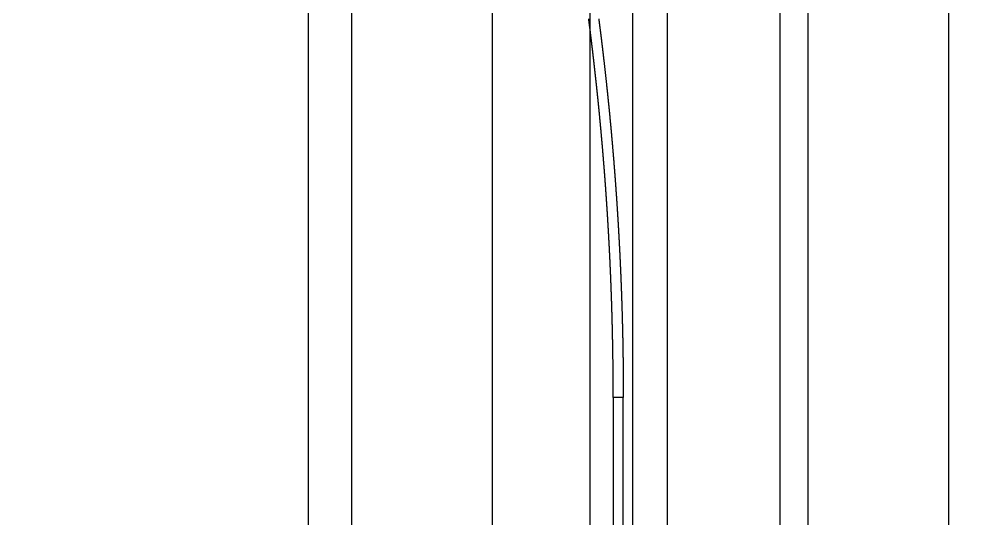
# Model space of a CAD drawing. Extents: x -3500 to 3500, y -1450 to 1450.
# Drawn here: x -247.42 to -237.13, y 212.71 to 218.04 of the extents above; entities that cross this region are included whole.
import ezdxf

# ---------------------------------------------------------------- set-up
doc = ezdxf.new("R2010")
doc.units = 0

msp = doc.modelspace()

# ---------------------------------------------------------------- linework, layer by layer
at = {"layer": 'EOS6MetalLayer'}
for points in [[(-241.336, -235.028), (-244.336, -235.028), (-244.336, -1.5), (-388.45, -1.5), (-388.45, -235.028), (-391.45, -235.028), (-391.45, 1.5), (-244.336, 1.5), (-244.336, 235.028), (-241.336, 235.028)], [(-239.307, 235.028), (-236.307, 235.028), (-236.307, 1.5), (-92.193, 1.5), (-92.193, 235.028), (-89.193, 235.028), (-89.193, -1.5), (-236.307, -1.5), (-236.307, -235.028), (-239.307, -235.028)]]:
    msp.add_lwpolyline(points, close=True, dxfattribs=at)
at = {"layer": 'HBSiProtectLayer'}
msp.add_lwpolyline([(-242.379, -280), (-239.007, -280), (-239.007, 280), (-242.379, 280)], close=True, dxfattribs=at)
at = {"layer": 'NegLayer'}
msp.add_lwpolyline([(-243.879, -225), (-237.507, -225), (-237.507, 225), (-243.879, 225)], close=True, dxfattribs=at)
at = {"layer": 'SiLayer'}
for points in [[(-240.879, -225), (-240.507, -225), (-240.507, 225), (-240.879, 225)], [(-241.086, -214), (-240.979, -214), (-240.979, 214), (-241.086, 214)]]:
    msp.add_lwpolyline(points, close=True, dxfattribs=at)
msp.add_lwpolyline([(-241.2407, 218.04), (-241.2402, 218.036), (-241.2396, 218.032), (-241.2391, 218.028), (-241.2386, 218.024), (-241.2381, 218.02), (-241.2376, 218.016), (-241.2371, 218.012), (-241.2366, 218.008), (-241.236, 218.004), (-241.2355, 218), (-241.235, 217.996), (-241.2345, 217.992), (-241.234, 217.988), (-241.2335, 217.984), (-241.233, 217.98), (-241.2325, 217.976), (-241.232, 217.972), (-241.2314, 217.968), (-241.2309, 217.964), (-241.2304, 217.96), (-241.2299, 217.956), (-241.2294, 217.952), (-241.2289, 217.948), (-241.2284, 217.944), (-241.2279, 217.94), (-241.2274, 217.936), (-241.2269, 217.932), (-241.2264, 217.928), (-241.2259, 217.924), (-241.2254, 217.92), (-241.2249, 217.916), (-241.2244, 217.912), (-241.2239, 217.908), (-241.2234, 217.904), (-241.2229, 217.9), (-241.2224, 217.896), (-241.2219, 217.892), (-241.2214, 217.888), (-241.2209, 217.884), (-241.2204, 217.88), (-241.2199, 217.876), (-241.2194, 217.872), (-241.2189, 217.868), (-241.2184, 217.864), (-241.2179, 217.86), (-241.2174, 217.856), (-241.2169, 217.852), (-241.2164, 217.848), (-241.2159, 217.844), (-241.2154, 217.84), (-241.2149, 217.836), (-241.2145, 217.832), (-241.214, 217.828), (-241.2135, 217.824), (-241.213, 217.82), (-241.2125, 217.816), (-241.212, 217.812), (-241.2115, 217.808), (-241.211, 217.804), (-241.2105, 217.8), (-241.2101, 217.796), (-241.2096, 217.792), (-241.2091, 217.788), (-241.2086, 217.784), (-241.2081, 217.78), (-241.2076, 217.776), (-241.2071, 217.772), (-241.2067, 217.768), (-241.2062, 217.764), (-241.2057, 217.76), (-241.2052, 217.756), (-241.2047, 217.752), (-241.2043, 217.748), (-241.2038, 217.744), (-241.2033, 217.74), (-241.2028, 217.736), (-241.2023, 217.732), (-241.2019, 217.728), (-241.2014, 217.724), (-241.2009, 217.72), (-241.2004, 217.716), (-241.1999, 217.712), (-241.1995, 217.708), (-241.199, 217.704), (-241.1985, 217.7), (-241.198, 217.696), (-241.1976, 217.692), (-241.1971, 217.688), (-241.1966, 217.684), (-241.1962, 217.68), (-241.1957, 217.676), (-241.1952, 217.672), (-241.1947, 217.668), (-241.1943, 217.664), (-241.1938, 217.66), (-241.1933, 217.656), (-241.1929, 217.652), (-241.1924, 217.648), (-241.1919, 217.644), (-241.1915, 217.64), (-241.191, 217.636), (-241.1905, 217.632), (-241.1901, 217.628), (-241.1896, 217.624), (-241.1891, 217.62), (-241.1887, 217.616), (-241.1882, 217.612), (-241.1878, 217.608), (-241.1873, 217.604), (-241.1868, 217.6), (-241.1864, 217.596), (-241.1859, 217.592), (-241.1854, 217.588), (-241.185, 217.584), (-241.1845, 217.58), (-241.1841, 217.576), (-241.1836, 217.572), (-241.1832, 217.568), (-241.1827, 217.564), (-241.1822, 217.56), (-241.1818, 217.556), (-241.1813, 217.552), (-241.1809, 217.548), (-241.1804, 217.544), (-241.18, 217.54), (-241.1795, 217.536), (-241.1791, 217.532), (-241.1786, 217.528), (-241.1782, 217.524), (-241.1777, 217.52), (-241.1772, 217.516), (-241.1768, 217.512), (-241.1763, 217.508), (-241.1759, 217.504), (-241.1755, 217.5), (-241.175, 217.496), (-241.1746, 217.492), (-241.1741, 217.488), (-241.1737, 217.484), (-241.1732, 217.48), (-241.1728, 217.476), (-241.1723, 217.472), (-241.1719, 217.468), (-241.1714, 217.464), (-241.171, 217.46), (-241.1705, 217.456), (-241.1701, 217.452), (-241.1697, 217.448), (-241.1692, 217.444), (-241.1688, 217.44), (-241.1683, 217.436), (-241.1679, 217.432), (-241.1675, 217.428), (-241.167, 217.424), (-241.1666, 217.42), (-241.1661, 217.416), (-241.1657, 217.412), (-241.1653, 217.408), (-241.1648, 217.404), (-241.1644, 217.4), (-241.164, 217.396), (-241.1635, 217.392), (-241.1631, 217.388), (-241.1627, 217.384), (-241.1622, 217.38), (-241.1618, 217.376), (-241.1614, 217.372), (-241.1609, 217.368), (-241.1605, 217.364), (-241.1601, 217.36), (-241.1596, 217.356), (-241.1592, 217.352), (-241.1588, 217.348), (-241.1583, 217.344), (-241.1579, 217.34), (-241.1575, 217.336), (-241.1571, 217.332), (-241.1566, 217.328), (-241.1562, 217.324), (-241.1558, 217.32), (-241.1554, 217.316), (-241.1549, 217.312), (-241.1545, 217.308), (-241.1541, 217.304), (-241.1537, 217.3), (-241.1532, 217.296), (-241.1528, 217.292), (-241.1524, 217.288), (-241.152, 217.284), (-241.1515, 217.28), (-241.1511, 217.276), (-241.1507, 217.272), (-241.1503, 217.268), (-241.1499, 217.264), (-241.1494, 217.26), (-241.149, 217.256), (-241.1486, 217.252), (-241.1482, 217.248), (-241.1478, 217.244), (-241.1474, 217.24), (-241.147, 217.236), (-241.1465, 217.232), (-241.1461, 217.228), (-241.1457, 217.224), (-241.1453, 217.22), (-241.1449, 217.216), (-241.1445, 217.212), (-241.1441, 217.208), (-241.1436, 217.204), (-241.1432, 217.2), (-241.1428, 217.196), (-241.1424, 217.192), (-241.142, 217.188), (-241.1416, 217.184), (-241.1412, 217.18), (-241.1408, 217.176), (-241.1404, 217.172), (-241.14, 217.168), (-241.1396, 217.164), (-241.1392, 217.16), (-241.1388, 217.156), (-241.1384, 217.152), (-241.1379, 217.148), (-241.1375, 217.144), (-241.1371, 217.14), (-241.1367, 217.136), (-241.1363, 217.132), (-241.1359, 217.128), (-241.1355, 217.124), (-241.1351, 217.12), (-241.1347, 217.116), (-241.1343, 217.112), (-241.1339, 217.108), (-241.1335, 217.104), (-241.1331, 217.1), (-241.1327, 217.096), (-241.1323, 217.092), (-241.1319, 217.088), (-241.1316, 217.084), (-241.1312, 217.08), (-241.1308, 217.076), (-241.1304, 217.072), (-241.13, 217.068), (-241.1296, 217.064), (-241.1292, 217.06), (-241.1288, 217.056), (-241.1284, 217.052), (-241.128, 217.048), (-241.1276, 217.044), (-241.1272, 217.04), (-241.1268, 217.036), (-241.1265, 217.032), (-241.1261, 217.028), (-241.1257, 217.024), (-241.1253, 217.02), (-241.1249, 217.016), (-241.1245, 217.012), (-241.1241, 217.008), (-241.1237, 217.004), (-241.1234, 217), (-241.123, 216.996), (-241.1226, 216.992), (-241.1222, 216.988), (-241.1218, 216.984), (-241.1214, 216.98), (-241.1211, 216.976), (-241.1207, 216.972), (-241.1203, 216.968), (-241.1199, 216.964), (-241.1195, 216.96), (-241.1192, 216.956), (-241.1188, 216.952), (-241.1184, 216.948), (-241.118, 216.944), (-241.1176, 216.94), (-241.1173, 216.936), (-241.1169, 216.932), (-241.1165, 216.928), (-241.1161, 216.924), (-241.1158, 216.92), (-241.1154, 216.916), (-241.115, 216.912), (-241.1146, 216.908), (-241.1143, 216.904), (-241.1139, 216.9), (-241.1135, 216.896), (-241.1132, 216.892), (-241.1128, 216.888), (-241.1124, 216.884), (-241.112, 216.88), (-241.1117, 216.876), (-241.1113, 216.872), (-241.1109, 216.868), (-241.1106, 216.864), (-241.1102, 216.86), (-241.1098, 216.856), (-241.1095, 216.852), (-241.1091, 216.848), (-241.1087, 216.844), (-241.1084, 216.84), (-241.108, 216.836), (-241.1077, 216.832), (-241.1073, 216.828), (-241.1069, 216.824), (-241.1066, 216.82), (-241.1062, 216.816), (-241.1058, 216.812), (-241.1055, 216.808), (-241.1051, 216.804), (-241.1048, 216.8), (-241.1044, 216.796), (-241.104, 216.792), (-241.1037, 216.788), (-241.1033, 216.784), (-241.103, 216.78), (-241.1026, 216.776), (-241.1023, 216.772), (-241.1019, 216.768), (-241.1016, 216.764), (-241.1012, 216.76), (-241.1008, 216.756), (-241.1005, 216.752), (-241.1001, 216.748), (-241.0998, 216.744), (-241.0994, 216.74), (-241.0991, 216.736), (-241.0987, 216.732), (-241.0984, 216.728), (-241.098, 216.724), (-241.0977, 216.72), (-241.0973, 216.716), (-241.097, 216.712), (-241.0966, 216.708), (-241.0963, 216.704), (-241.0959, 216.7), (-241.0956, 216.696), (-241.0953, 216.692), (-241.0949, 216.688), (-241.0946, 216.684), (-241.0942, 216.68), (-241.0939, 216.676), (-241.0935, 216.672), (-241.0932, 216.668), (-241.0928, 216.664), (-241.0925, 216.66), (-241.0922, 216.656), (-241.0918, 216.652), (-241.0915, 216.648), (-241.0911, 216.644), (-241.0908, 216.64), (-241.0905, 216.636), (-241.0901, 216.632), (-241.0898, 216.628), (-241.0895, 216.624), (-241.0891, 216.62), (-241.0888, 216.616), (-241.0884, 216.612), (-241.0881, 216.608), (-241.0878, 216.604), (-241.0874, 216.6), (-241.0871, 216.596), (-241.0868, 216.592), (-241.0864, 216.588), (-241.0861, 216.584), (-241.0858, 216.58), (-241.0855, 216.576), (-241.0851, 216.572), (-241.0848, 216.568), (-241.0845, 216.564), (-241.0841, 216.56), (-241.0838, 216.556), (-241.0835, 216.552), (-241.0832, 216.548), (-241.0828, 216.544), (-241.0825, 216.54), (-241.0822, 216.536), (-241.0819, 216.532), (-241.0815, 216.528), (-241.0812, 216.524), (-241.0809, 216.52), (-241.0806, 216.516), (-241.0802, 216.512), (-241.0799, 216.508), (-241.0796, 216.504), (-241.0793, 216.5), (-241.0789, 216.496), (-241.0786, 216.492), (-241.0783, 216.488), (-241.078, 216.484), (-241.0777, 216.48), (-241.0774, 216.476), (-241.077, 216.472), (-241.0767, 216.468), (-241.0764, 216.464), (-241.0761, 216.46), (-241.0758, 216.456), (-241.0755, 216.452), (-241.0751, 216.448), (-241.0748, 216.444), (-241.0745, 216.44), (-241.0742, 216.436), (-241.0739, 216.432), (-241.0736, 216.428), (-241.0733, 216.424), (-241.073, 216.42), (-241.0726, 216.416), (-241.0723, 216.412), (-241.072, 216.408), (-241.0717, 216.404), (-241.0714, 216.4), (-241.0711, 216.396), (-241.0708, 216.392), (-241.0705, 216.388), (-241.0702, 216.384), (-241.0699, 216.38), (-241.0696, 216.376), (-241.0693, 216.372), (-241.069, 216.368), (-241.0687, 216.364), (-241.0684, 216.36), (-241.0681, 216.356), (-241.0678, 216.352), (-241.0675, 216.348), (-241.0671, 216.344), (-241.0668, 216.34), (-241.0665, 216.336), (-241.0662, 216.332), (-241.066, 216.328), (-241.0657, 216.324), (-241.0654, 216.32), (-241.0651, 216.316), (-241.0648, 216.312), (-241.0645, 216.308), (-241.0642, 216.304), (-241.0639, 216.3), (-241.0636, 216.296), (-241.0633, 216.292), (-241.063, 216.288), (-241.0627, 216.284), (-241.0624, 216.28), (-241.0621, 216.276), (-241.0618, 216.272), (-241.0615, 216.268), (-241.0612, 216.264), (-241.0609, 216.26), (-241.0607, 216.256), (-241.0604, 216.252), (-241.0601, 216.248), (-241.0598, 216.244), (-241.0595, 216.24), (-241.0592, 216.236), (-241.0589, 216.232), (-241.0586, 216.228), (-241.0584, 216.224), (-241.0581, 216.22), (-241.0578, 216.216), (-241.0575, 216.212), (-241.0572, 216.208), (-241.0569, 216.204), (-241.0567, 216.2), (-241.0564, 216.196), (-241.0561, 216.192), (-241.0558, 216.188), (-241.0555, 216.184), (-241.0552, 216.18), (-241.055, 216.176), (-241.0547, 216.172), (-241.0544, 216.168), (-241.0541, 216.164), (-241.0539, 216.16), (-241.0536, 216.156), (-241.0533, 216.152), (-241.053, 216.148), (-241.0528, 216.144), (-241.0525, 216.14), (-241.0522, 216.136), (-241.0519, 216.132), (-241.0517, 216.128), (-241.0514, 216.124), (-241.0511, 216.12), (-241.0508, 216.116), (-241.0506, 216.112), (-241.0503, 216.108), (-241.05, 216.104), (-241.0498, 216.1), (-241.0495, 216.096), (-241.0492, 216.092), (-241.049, 216.088), (-241.0487, 216.084), (-241.0484, 216.08), (-241.0482, 216.076), (-241.0479, 216.072), (-241.0476, 216.068), (-241.0474, 216.064), (-241.0471, 216.06), (-241.0468, 216.056), (-241.0466, 216.052), (-241.0463, 216.048), (-241.046, 216.044), (-241.0458, 216.04), (-241.0455, 216.036), (-241.0453, 216.032), (-241.045, 216.028), (-241.0447, 216.024), (-241.0445, 216.02), (-241.0442, 216.016), (-241.044, 216.012), (-241.0437, 216.008), (-241.0434, 216.004), (-241.0432, 216), (-241.0429, 215.996), (-241.0427, 215.992), (-241.0424, 215.988), (-241.0422, 215.984), (-241.0419, 215.98), (-241.0417, 215.976), (-241.0414, 215.972), (-241.0411, 215.968), (-241.0409, 215.964), (-241.0406, 215.96), (-241.0404, 215.956), (-241.0401, 215.952), (-241.0399, 215.948), (-241.0396, 215.944), (-241.0394, 215.94), (-241.0391, 215.936), (-241.0389, 215.932), (-241.0386, 215.928), (-241.0384, 215.924), (-241.0382, 215.92), (-241.0379, 215.916), (-241.0377, 215.912), (-241.0374, 215.908), (-241.0372, 215.904), (-241.0369, 215.9), (-241.0367, 215.896), (-241.0364, 215.892), (-241.0362, 215.888), (-241.036, 215.884), (-241.0357, 215.88), (-241.0355, 215.876), (-241.0352, 215.872), (-241.035, 215.868), (-241.0348, 215.864), (-241.0345, 215.86), (-241.0343, 215.856), (-241.034, 215.852), (-241.0338, 215.848), (-241.0336, 215.844), (-241.0333, 215.84), (-241.0331, 215.836), (-241.0329, 215.832), (-241.0326, 215.828), (-241.0324, 215.824), (-241.0322, 215.82), (-241.0319, 215.816), (-241.0317, 215.812), (-241.0315, 215.808), (-241.0312, 215.804), (-241.031, 215.8), (-241.0308, 215.796), (-241.0305, 215.792), (-241.0303, 215.788), (-241.0301, 215.784), (-241.0298, 215.78), (-241.0296, 215.776), (-241.0294, 215.772), (-241.0292, 215.768), (-241.0289, 215.764), (-241.0287, 215.76), (-241.0285, 215.756), (-241.0283, 215.752), (-241.028, 215.748), (-241.0278, 215.744), (-241.0276, 215.74), (-241.0274, 215.736), (-241.0271, 215.732), (-241.0269, 215.728), (-241.0267, 215.724), (-241.0265, 215.72), (-241.0263, 215.716), (-241.026, 215.712), (-241.0258, 215.708), (-241.0256, 215.704), (-241.0254, 215.7), (-241.0252, 215.696), (-241.0249, 215.692), (-241.0247, 215.688), (-241.0245, 215.684), (-241.0243, 215.68), (-241.0241, 215.676), (-241.0239, 215.672), (-241.0236, 215.668), (-241.0234, 215.664), (-241.0232, 215.66), (-241.023, 215.656), (-241.0228, 215.652), (-241.0226, 215.648), (-241.0224, 215.644), (-241.0222, 215.64), (-241.0219, 215.636), (-241.0217, 215.632), (-241.0215, 215.628), (-241.0213, 215.624), (-241.0211, 215.62), (-241.0209, 215.616), (-241.0207, 215.612), (-241.0205, 215.608), (-241.0203, 215.604), (-241.0201, 215.6), (-241.0199, 215.596), (-241.0197, 215.592), (-241.0195, 215.588), (-241.0193, 215.584), (-241.0191, 215.58), (-241.0189, 215.576), (-241.0187, 215.572), (-241.0185, 215.568), (-241.0183, 215.564), (-241.0181, 215.56), (-241.0179, 215.556), (-241.0177, 215.552), (-241.0175, 215.548), (-241.0173, 215.544), (-241.0171, 215.54), (-241.0169, 215.536), (-241.0167, 215.532), (-241.0165, 215.528), (-241.0163, 215.524), (-241.0161, 215.52), (-241.0159, 215.516), (-241.0157, 215.512), (-241.0155, 215.508), (-241.0153, 215.504), (-241.0151, 215.5), (-241.0149, 215.496), (-241.0147, 215.492), (-241.0145, 215.488), (-241.0143, 215.484), (-241.0141, 215.48), (-241.014, 215.476), (-241.0138, 215.472), (-241.0136, 215.468), (-241.0134, 215.464), (-241.0132, 215.46), (-241.013, 215.456), (-241.0128, 215.452), (-241.0126, 215.448), (-241.0125, 215.444), (-241.0123, 215.44), (-241.0121, 215.436), (-241.0119, 215.432), (-241.0117, 215.428), (-241.0115, 215.424), (-241.0114, 215.42), (-241.0112, 215.416), (-241.011, 215.412), (-241.0108, 215.408), (-241.0106, 215.404), (-241.0105, 215.4), (-241.0103, 215.396), (-241.0101, 215.392), (-241.0099, 215.388), (-241.0097, 215.384), (-241.0096, 215.38), (-241.0094, 215.376), (-241.0092, 215.372), (-241.009, 215.368), (-241.0089, 215.364), (-241.0087, 215.36), (-241.0085, 215.356), (-241.0083, 215.352), (-241.0082, 215.348), (-241.008, 215.344), (-241.0078, 215.34), (-241.0076, 215.336), (-241.0075, 215.332), (-241.0073, 215.328), (-241.0071, 215.324), (-241.007, 215.32), (-241.0068, 215.316), (-241.0066, 215.312), (-241.0065, 215.308), (-241.0063, 215.304), (-241.0061, 215.3), (-241.006, 215.296), (-241.0058, 215.292), (-241.0056, 215.288), (-241.0055, 215.284), (-241.0053, 215.28), (-241.0051, 215.276), (-241.005, 215.272), (-241.0048, 215.268), (-241.0046, 215.264), (-241.0045, 215.26), (-241.0043, 215.256), (-241.0042, 215.252), (-241.004, 215.248), (-241.0038, 215.244), (-241.0037, 215.24), (-241.0035, 215.236), (-241.0034, 215.232), (-241.0032, 215.228), (-241.003, 215.224), (-241.0029, 215.22), (-241.0027, 215.216), (-241.0026, 215.212), (-241.0024, 215.208), (-241.0023, 215.204), (-241.0021, 215.2), (-241.002, 215.196), (-241.0018, 215.192), (-241.0016, 215.188), (-241.0015, 215.184), (-241.0013, 215.18), (-241.0012, 215.176), (-241.001, 215.172), (-241.0009, 215.168), (-241.0007, 215.164), (-241.0006, 215.16), (-241.0004, 215.156), (-241.0003, 215.152), (-241.0001, 215.148), (-241, 215.144), (-240.9999, 215.14), (-240.9997, 215.136), (-240.9996, 215.132), (-240.9994, 215.128), (-240.9993, 215.124), (-240.9991, 215.12), (-240.999, 215.116), (-240.9988, 215.112), (-240.9987, 215.108), (-240.9986, 215.104), (-240.9984, 215.1), (-240.9983, 215.096), (-240.9981, 215.092), (-240.998, 215.088), (-240.9979, 215.084), (-240.9977, 215.08), (-240.9976, 215.076), (-240.9974, 215.072), (-240.9973, 215.068), (-240.9972, 215.064), (-240.997, 215.06), (-240.9969, 215.056), (-240.9968, 215.052), (-240.9966, 215.048), (-240.9965, 215.044), (-240.9964, 215.04), (-240.9962, 215.036), (-240.9961, 215.032), (-240.996, 215.028), (-240.9958, 215.024), (-240.9957, 215.02), (-240.9956, 215.016), (-240.9954, 215.012), (-240.9953, 215.008), (-240.9952, 215.004), (-240.995, 215), (-240.9949, 214.996), (-240.9948, 214.992), (-240.9947, 214.988), (-240.9945, 214.984), (-240.9944, 214.98), (-240.9943, 214.976), (-240.9942, 214.972), (-240.994, 214.968), (-240.9939, 214.964), (-240.9938, 214.96), (-240.9937, 214.956), (-240.9935, 214.952), (-240.9934, 214.948), (-240.9933, 214.944), (-240.9932, 214.94), (-240.9931, 214.936), (-240.9929, 214.932), (-240.9928, 214.928), (-240.9927, 214.924), (-240.9926, 214.92), (-240.9925, 214.916), (-240.9923, 214.912), (-240.9922, 214.908), (-240.9921, 214.904), (-240.992, 214.9), (-240.9919, 214.896), (-240.9918, 214.892), (-240.9917, 214.888), (-240.9915, 214.884), (-240.9914, 214.88), (-240.9913, 214.876), (-240.9912, 214.872), (-240.9911, 214.868), (-240.991, 214.864), (-240.9909, 214.86), (-240.9908, 214.856), (-240.9906, 214.852), (-240.9905, 214.848), (-240.9904, 214.844), (-240.9903, 214.84), (-240.9902, 214.836), (-240.9901, 214.832), (-240.99, 214.828), (-240.9899, 214.824), (-240.9898, 214.82), (-240.9897, 214.816), (-240.9896, 214.812), (-240.9895, 214.808), (-240.9894, 214.804), (-240.9893, 214.8), (-240.9892, 214.796), (-240.9891, 214.792), (-240.989, 214.788), (-240.9889, 214.784), (-240.9888, 214.78), (-240.9887, 214.776), (-240.9886, 214.772), (-240.9885, 214.768), (-240.9884, 214.764), (-240.9883, 214.76), (-240.9882, 214.756), (-240.9881, 214.752), (-240.988, 214.748), (-240.9879, 214.744), (-240.9878, 214.74), (-240.9877, 214.736), (-240.9876, 214.732), (-240.9875, 214.728), (-240.9874, 214.724), (-240.9873, 214.72), (-240.9872, 214.716), (-240.9871, 214.712), (-240.987, 214.708), (-240.987, 214.704), (-240.9869, 214.7), (-240.9868, 214.696), (-240.9867, 214.692), (-240.9866, 214.688), (-240.9865, 214.684), (-240.9864, 214.68), (-240.9863, 214.676), (-240.9862, 214.672), (-240.9862, 214.668), (-240.9861, 214.664), (-240.986, 214.66), (-240.9859, 214.656), (-240.9858, 214.652), (-240.9857, 214.648), (-240.9857, 214.644), (-240.9856, 214.64), (-240.9855, 214.636), (-240.9854, 214.632), (-240.9853, 214.628), (-240.9852, 214.624), (-240.9852, 214.62), (-240.9851, 214.616), (-240.985, 214.612), (-240.9849, 214.608), (-240.9849, 214.604), (-240.9848, 214.6), (-240.9847, 214.596), (-240.9846, 214.592), (-240.9845, 214.588), (-240.9845, 214.584), (-240.9844, 214.58), (-240.9843, 214.576), (-240.9843, 214.572), (-240.9842, 214.568), (-240.9841, 214.564), (-240.984, 214.56), (-240.984, 214.556), (-240.9839, 214.552), (-240.9838, 214.548), (-240.9837, 214.544), (-240.9837, 214.54), (-240.9836, 214.536), (-240.9835, 214.532), (-240.9835, 214.528), (-240.9834, 214.524), (-240.9833, 214.52), (-240.9833, 214.516), (-240.9832, 214.512), (-240.9831, 214.508), (-240.9831, 214.504), (-240.983, 214.5), (-240.9829, 214.496), (-240.9829, 214.492), (-240.9828, 214.488), (-240.9828, 214.484), (-240.9827, 214.48), (-240.9826, 214.476), (-240.9826, 214.472), (-240.9825, 214.468), (-240.9825, 214.464), (-240.9824, 214.46), (-240.9823, 214.456), (-240.9823, 214.452), (-240.9822, 214.448), (-240.9822, 214.444), (-240.9821, 214.44), (-240.9821, 214.436), (-240.982, 214.432), (-240.9819, 214.428), (-240.9819, 214.424), (-240.9818, 214.42), (-240.9818, 214.416), (-240.9817, 214.412), (-240.9817, 214.408), (-240.9816, 214.404), (-240.9816, 214.4), (-240.9815, 214.396), (-240.9815, 214.392), (-240.9814, 214.388), (-240.9814, 214.384), (-240.9813, 214.38), (-240.9813, 214.376), (-240.9812, 214.372), (-240.9812, 214.368), (-240.9811, 214.364), (-240.9811, 214.36), (-240.981, 214.356), (-240.981, 214.352), (-240.9809, 214.348), (-240.9809, 214.344), (-240.9809, 214.34), (-240.9808, 214.336), (-240.9808, 214.332), (-240.9807, 214.328), (-240.9807, 214.324), (-240.9806, 214.32), (-240.9806, 214.316), (-240.9806, 214.312), (-240.9805, 214.308), (-240.9805, 214.304), (-240.9804, 214.3), (-240.9804, 214.296), (-240.9804, 214.292), (-240.9803, 214.288), (-240.9803, 214.284), (-240.9803, 214.28), (-240.9802, 214.276), (-240.9802, 214.272), (-240.9802, 214.268), (-240.9801, 214.264), (-240.9801, 214.26), (-240.9801, 214.256), (-240.98, 214.252), (-240.98, 214.248), (-240.98, 214.244), (-240.9799, 214.24), (-240.9799, 214.236), (-240.9799, 214.232), (-240.9798, 214.228), (-240.9798, 214.224), (-240.9798, 214.22), (-240.9797, 214.216), (-240.9797, 214.212), (-240.9797, 214.208), (-240.9797, 214.204), (-240.9796, 214.2), (-240.9796, 214.196), (-240.9796, 214.192), (-240.9796, 214.188), (-240.9795, 214.184), (-240.9795, 214.18), (-240.9795, 214.176), (-240.9795, 214.172), (-240.9795, 214.168), (-240.9794, 214.164), (-240.9794, 214.16), (-240.9794, 214.156), (-240.9794, 214.152), (-240.9794, 214.148), (-240.9793, 214.144), (-240.9793, 214.14), (-240.9793, 214.136), (-240.9793, 214.132), (-240.9793, 214.128), (-240.9792, 214.124), (-240.9792, 214.12), (-240.9792, 214.116), (-240.9792, 214.112), (-240.9792, 214.108), (-240.9792, 214.104), (-240.9792, 214.1), (-240.9791, 214.096), (-240.9791, 214.092), (-240.9791, 214.088), (-240.9791, 214.084), (-240.9791, 214.08), (-240.9791, 214.076), (-240.9791, 214.072), (-240.9791, 214.068), (-240.9791, 214.064), (-240.9791, 214.06), (-240.9791, 214.056), (-240.979, 214.052), (-240.979, 214.048), (-240.979, 214.044), (-240.979, 214.04), (-240.979, 214.036), (-240.979, 214.032), (-240.979, 214.028), (-240.979, 214.024), (-240.979, 214.02), (-240.979, 214.016), (-240.979, 214.012), (-240.979, 214.008), (-240.979, 214.004), (-240.979, 214), (-241.086, 214), (-241.086, 214), (-241.086, 214.004), (-241.086, 214.008), (-241.086, 214.012), (-241.086, 214.016), (-241.086, 214.02), (-241.086, 214.024), (-241.086, 214.028), (-241.086, 214.032), (-241.086, 214.036), (-241.086, 214.04), (-241.086, 214.044), (-241.086, 214.048), (-241.086, 214.052), (-241.0861, 214.056), (-241.0861, 214.06), (-241.0861, 214.064), (-241.0861, 214.068), (-241.0861, 214.072), (-241.0861, 214.076), (-241.0861, 214.08), (-241.0861, 214.084), (-241.0861, 214.088), (-241.0861, 214.092), (-241.0861, 214.096), (-241.0862, 214.1), (-241.0862, 214.104), (-241.0862, 214.108), (-241.0862, 214.112), (-241.0862, 214.116), (-241.0862, 214.12), (-241.0862, 214.124), (-241.0863, 214.128), (-241.0863, 214.132), (-241.0863, 214.136), (-241.0863, 214.14), (-241.0863, 214.144), (-241.0864, 214.148), (-241.0864, 214.152), (-241.0864, 214.156), (-241.0864, 214.16), (-241.0864, 214.164), (-241.0865, 214.168), (-241.0865, 214.172), (-241.0865, 214.176), (-241.0865, 214.18), (-241.0865, 214.184), (-241.0866, 214.188), (-241.0866, 214.192), (-241.0866, 214.196), (-241.0866, 214.2), (-241.0867, 214.204), (-241.0867, 214.208), (-241.0867, 214.212), (-241.0867, 214.216), (-241.0868, 214.22), (-241.0868, 214.224), (-241.0868, 214.228), (-241.0869, 214.232), (-241.0869, 214.236), (-241.0869, 214.24), (-241.087, 214.244), (-241.087, 214.248), (-241.087, 214.252), (-241.0871, 214.256), (-241.0871, 214.26), (-241.0871, 214.264), (-241.0872, 214.268), (-241.0872, 214.272), (-241.0872, 214.276), (-241.0873, 214.28), (-241.0873, 214.284), (-241.0873, 214.288), (-241.0874, 214.292), (-241.0874, 214.296), (-241.0874, 214.3), (-241.0875, 214.304), (-241.0875, 214.308), (-241.0876, 214.312), (-241.0876, 214.316), (-241.0876, 214.32), (-241.0877, 214.324), (-241.0877, 214.328), (-241.0878, 214.332), (-241.0878, 214.336), (-241.0879, 214.34), (-241.0879, 214.344), (-241.0879, 214.348), (-241.088, 214.352), (-241.088, 214.356), (-241.0881, 214.36), (-241.0881, 214.364), (-241.0882, 214.368), (-241.0882, 214.372), (-241.0883, 214.376), (-241.0883, 214.38), (-241.0884, 214.384), (-241.0884, 214.388), (-241.0885, 214.392), (-241.0885, 214.396), (-241.0886, 214.4), (-241.0886, 214.404), (-241.0887, 214.408), (-241.0887, 214.412), (-241.0888, 214.416), (-241.0888, 214.42), (-241.0889, 214.424), (-241.0889, 214.428), (-241.089, 214.432), (-241.0891, 214.436), (-241.0891, 214.44), (-241.0892, 214.444), (-241.0892, 214.448), (-241.0893, 214.452), (-241.0893, 214.456), (-241.0894, 214.46), (-241.0895, 214.464), (-241.0895, 214.468), (-241.0896, 214.472), (-241.0896, 214.476), (-241.0897, 214.48), (-241.0898, 214.484), (-241.0898, 214.488), (-241.0899, 214.492), (-241.0899, 214.496), (-241.09, 214.5), (-241.0901, 214.504), (-241.0901, 214.508), (-241.0902, 214.512), (-241.0903, 214.516), (-241.0903, 214.52), (-241.0904, 214.524), (-241.0905, 214.528), (-241.0905, 214.532), (-241.0906, 214.536), (-241.0907, 214.54), (-241.0907, 214.544), (-241.0908, 214.548), (-241.0909, 214.552), (-241.091, 214.556), (-241.091, 214.56), (-241.0911, 214.564), (-241.0912, 214.568), (-241.0913, 214.572), (-241.0913, 214.576), (-241.0914, 214.58), (-241.0915, 214.584), (-241.0915, 214.588), (-241.0916, 214.592), (-241.0917, 214.596), (-241.0918, 214.6), (-241.0919, 214.604), (-241.0919, 214.608), (-241.092, 214.612), (-241.0921, 214.616), (-241.0922, 214.62), (-241.0922, 214.624), (-241.0923, 214.628), (-241.0924, 214.632), (-241.0925, 214.636), (-241.0926, 214.64), (-241.0927, 214.644), (-241.0927, 214.648), (-241.0928, 214.652), (-241.0929, 214.656), (-241.093, 214.66), (-241.0931, 214.664), (-241.0932, 214.668), (-241.0932, 214.672), (-241.0933, 214.676), (-241.0934, 214.68), (-241.0935, 214.684), (-241.0936, 214.688), (-241.0937, 214.692), (-241.0938, 214.696), (-241.0939, 214.7), (-241.094, 214.704), (-241.094, 214.708), (-241.0941, 214.712), (-241.0942, 214.716), (-241.0943, 214.72), (-241.0944, 214.724), (-241.0945, 214.728), (-241.0946, 214.732), (-241.0947, 214.736), (-241.0948, 214.74), (-241.0949, 214.744), (-241.095, 214.748), (-241.0951, 214.752), (-241.0952, 214.756), (-241.0953, 214.76), (-241.0954, 214.764), (-241.0955, 214.768), (-241.0956, 214.772), (-241.0957, 214.776), (-241.0958, 214.78), (-241.0959, 214.784), (-241.096, 214.788), (-241.0961, 214.792), (-241.0962, 214.796), (-241.0963, 214.8), (-241.0964, 214.804), (-241.0965, 214.808), (-241.0966, 214.812), (-241.0967, 214.816), (-241.0968, 214.82), (-241.0969, 214.824), (-241.097, 214.828), (-241.0971, 214.832), (-241.0972, 214.836), (-241.0973, 214.84), (-241.0974, 214.844), (-241.0975, 214.848), (-241.0976, 214.852), (-241.0978, 214.856), (-241.0979, 214.86), (-241.098, 214.864), (-241.0981, 214.868), (-241.0982, 214.872), (-241.0983, 214.876), (-241.0984, 214.88), (-241.0985, 214.884), (-241.0987, 214.888), (-241.0988, 214.892), (-241.0989, 214.896), (-241.099, 214.9), (-241.0991, 214.904), (-241.0992, 214.908), (-241.0993, 214.912), (-241.0995, 214.916), (-241.0996, 214.92), (-241.0997, 214.924), (-241.0998, 214.928), (-241.0999, 214.932), (-241.1001, 214.936), (-241.1002, 214.94), (-241.1003, 214.944), (-241.1004, 214.948), (-241.1005, 214.952), (-241.1007, 214.956), (-241.1008, 214.96), (-241.1009, 214.964), (-241.101, 214.968), (-241.1012, 214.972), (-241.1013, 214.976), (-241.1014, 214.98), (-241.1015, 214.984), (-241.1017, 214.988), (-241.1018, 214.992), (-241.1019, 214.996), (-241.102, 215), (-241.1022, 215.004), (-241.1023, 215.008), (-241.1024, 215.012), (-241.1026, 215.016), (-241.1027, 215.02), (-241.1028, 215.024), (-241.103, 215.028), (-241.1031, 215.032), (-241.1032, 215.036), (-241.1034, 215.04), (-241.1035, 215.044), (-241.1036, 215.048), (-241.1038, 215.052), (-241.1039, 215.056), (-241.104, 215.06), (-241.1042, 215.064), (-241.1043, 215.068), (-241.1044, 215.072), (-241.1046, 215.076), (-241.1047, 215.08), (-241.1049, 215.084), (-241.105, 215.088), (-241.1051, 215.092), (-241.1053, 215.096), (-241.1054, 215.1), (-241.1056, 215.104), (-241.1057, 215.108), (-241.1058, 215.112), (-241.106, 215.116), (-241.1061, 215.12), (-241.1063, 215.124), (-241.1064, 215.128), (-241.1066, 215.132), (-241.1067, 215.136), (-241.1069, 215.14), (-241.107, 215.144), (-241.1071, 215.148), (-241.1073, 215.152), (-241.1074, 215.156), (-241.1076, 215.16), (-241.1077, 215.164), (-241.1079, 215.168), (-241.108, 215.172), (-241.1082, 215.176), (-241.1083, 215.18), (-241.1085, 215.184), (-241.1086, 215.188), (-241.1088, 215.192), (-241.109, 215.196), (-241.1091, 215.2), (-241.1093, 215.204), (-241.1094, 215.208), (-241.1096, 215.212), (-241.1097, 215.216), (-241.1099, 215.22), (-241.11, 215.224), (-241.1102, 215.228), (-241.1104, 215.232), (-241.1105, 215.236), (-241.1107, 215.24), (-241.1108, 215.244), (-241.111, 215.248), (-241.1112, 215.252), (-241.1113, 215.256), (-241.1115, 215.26), (-241.1116, 215.264), (-241.1118, 215.268), (-241.112, 215.272), (-241.1121, 215.276), (-241.1123, 215.28), (-241.1125, 215.284), (-241.1126, 215.288), (-241.1128, 215.292), (-241.113, 215.296), (-241.1131, 215.3), (-241.1133, 215.304), (-241.1135, 215.308), (-241.1136, 215.312), (-241.1138, 215.316), (-241.114, 215.32), (-241.1141, 215.324), (-241.1143, 215.328), (-241.1145, 215.332), (-241.1146, 215.336), (-241.1148, 215.34), (-241.115, 215.344), (-241.1152, 215.348), (-241.1153, 215.352), (-241.1155, 215.356), (-241.1157, 215.36), (-241.1159, 215.364), (-241.116, 215.368), (-241.1162, 215.372), (-241.1164, 215.376), (-241.1166, 215.38), (-241.1167, 215.384), (-241.1169, 215.388), (-241.1171, 215.392), (-241.1173, 215.396), (-241.1175, 215.4), (-241.1176, 215.404), (-241.1178, 215.408), (-241.118, 215.412), (-241.1182, 215.416), (-241.1184, 215.42), (-241.1185, 215.424), (-241.1187, 215.428), (-241.1189, 215.432), (-241.1191, 215.436), (-241.1193, 215.44), (-241.1195, 215.444), (-241.1196, 215.448), (-241.1198, 215.452), (-241.12, 215.456), (-241.1202, 215.46), (-241.1204, 215.464), (-241.1206, 215.468), (-241.1208, 215.472), (-241.121, 215.476), (-241.1211, 215.48), (-241.1213, 215.484), (-241.1215, 215.488), (-241.1217, 215.492), (-241.1219, 215.496), (-241.1221, 215.5), (-241.1223, 215.504), (-241.1225, 215.508), (-241.1227, 215.512), (-241.1229, 215.516), (-241.1231, 215.52), (-241.1233, 215.524), (-241.1235, 215.528), (-241.1237, 215.532), (-241.1239, 215.536), (-241.1241, 215.54), (-241.1243, 215.544), (-241.1245, 215.548), (-241.1247, 215.552), (-241.1249, 215.556), (-241.1251, 215.56), (-241.1253, 215.564), (-241.1255, 215.568), (-241.1257, 215.572), (-241.1259, 215.576), (-241.1261, 215.58), (-241.1263, 215.584), (-241.1265, 215.588), (-241.1267, 215.592), (-241.1269, 215.596), (-241.1271, 215.6), (-241.1273, 215.604), (-241.1275, 215.608), (-241.1277, 215.612), (-241.1279, 215.616), (-241.1281, 215.62), (-241.1283, 215.624), (-241.1285, 215.628), (-241.1287, 215.632), (-241.1289, 215.636), (-241.1292, 215.64), (-241.1294, 215.644), (-241.1296, 215.648), (-241.1298, 215.652), (-241.13, 215.656), (-241.1302, 215.66), (-241.1304, 215.664), (-241.1306, 215.668), (-241.1309, 215.672), (-241.1311, 215.676), (-241.1313, 215.68), (-241.1315, 215.684), (-241.1317, 215.688), (-241.1319, 215.692), (-241.1322, 215.696), (-241.1324, 215.7), (-241.1326, 215.704), (-241.1328, 215.708), (-241.133, 215.712), (-241.1333, 215.716), (-241.1335, 215.72), (-241.1337, 215.724), (-241.1339, 215.728), (-241.1341, 215.732), (-241.1344, 215.736), (-241.1346, 215.74), (-241.1348, 215.744), (-241.135, 215.748), (-241.1353, 215.752), (-241.1355, 215.756), (-241.1357, 215.76), (-241.1359, 215.764), (-241.1362, 215.768), (-241.1364, 215.772), (-241.1366, 215.776), (-241.1368, 215.78), (-241.1371, 215.784), (-241.1373, 215.788), (-241.1375, 215.792), (-241.1378, 215.796), (-241.138, 215.8), (-241.1382, 215.804), (-241.1385, 215.808), (-241.1387, 215.812), (-241.1389, 215.816), (-241.1392, 215.82), (-241.1394, 215.824), (-241.1396, 215.828), (-241.1399, 215.832), (-241.1401, 215.836), (-241.1403, 215.84), (-241.1406, 215.844), (-241.1408, 215.848), (-241.141, 215.852), (-241.1413, 215.856), (-241.1415, 215.86), (-241.1418, 215.864), (-241.142, 215.868), (-241.1422, 215.872), (-241.1425, 215.876), (-241.1427, 215.88), (-241.143, 215.884), (-241.1432, 215.888), (-241.1434, 215.892), (-241.1437, 215.896), (-241.1439, 215.9), (-241.1442, 215.904), (-241.1444, 215.908), (-241.1447, 215.912), (-241.1449, 215.916), (-241.1452, 215.92), (-241.1454, 215.924), (-241.1456, 215.928), (-241.1459, 215.932), (-241.1461, 215.936), (-241.1464, 215.94), (-241.1466, 215.944), (-241.1469, 215.948), (-241.1471, 215.952), (-241.1474, 215.956), (-241.1476, 215.96), (-241.1479, 215.964), (-241.1481, 215.968), (-241.1484, 215.972), (-241.1487, 215.976), (-241.1489, 215.98), (-241.1492, 215.984), (-241.1494, 215.988), (-241.1497, 215.992), (-241.1499, 215.996), (-241.1502, 216), (-241.1504, 216.004), (-241.1507, 216.008), (-241.151, 216.012), (-241.1512, 216.016), (-241.1515, 216.02), (-241.1517, 216.024), (-241.152, 216.028), (-241.1523, 216.032), (-241.1525, 216.036), (-241.1528, 216.04), (-241.153, 216.044), (-241.1533, 216.048), (-241.1536, 216.052), (-241.1538, 216.056), (-241.1541, 216.06), (-241.1544, 216.064), (-241.1546, 216.068), (-241.1549, 216.072), (-241.1552, 216.076), (-241.1554, 216.08), (-241.1557, 216.084), (-241.156, 216.088), (-241.1562, 216.092), (-241.1565, 216.096), (-241.1568, 216.1), (-241.157, 216.104), (-241.1573, 216.108), (-241.1576, 216.112), (-241.1578, 216.116), (-241.1581, 216.12), (-241.1584, 216.124), (-241.1587, 216.128), (-241.1589, 216.132), (-241.1592, 216.136), (-241.1595, 216.14), (-241.1598, 216.144), (-241.16, 216.148), (-241.1603, 216.152), (-241.1606, 216.156), (-241.1609, 216.16), (-241.1611, 216.164), (-241.1614, 216.168), (-241.1617, 216.172), (-241.162, 216.176), (-241.1622, 216.18), (-241.1625, 216.184), (-241.1628, 216.188), (-241.1631, 216.192), (-241.1634, 216.196), (-241.1637, 216.2), (-241.1639, 216.204), (-241.1642, 216.208), (-241.1645, 216.212), (-241.1648, 216.216), (-241.1651, 216.22), (-241.1654, 216.224), (-241.1656, 216.228), (-241.1659, 216.232), (-241.1662, 216.236), (-241.1665, 216.24), (-241.1668, 216.244), (-241.1671, 216.248), (-241.1674, 216.252), (-241.1677, 216.256), (-241.1679, 216.26), (-241.1682, 216.264), (-241.1685, 216.268), (-241.1688, 216.272), (-241.1691, 216.276), (-241.1694, 216.28), (-241.1697, 216.284), (-241.17, 216.288), (-241.1703, 216.292), (-241.1706, 216.296), (-241.1709, 216.3), (-241.1712, 216.304), (-241.1715, 216.308), (-241.1718, 216.312), (-241.1721, 216.316), (-241.1724, 216.32), (-241.1727, 216.324), (-241.173, 216.328), (-241.1732, 216.332), (-241.1735, 216.336), (-241.1738, 216.34), (-241.1741, 216.344), (-241.1745, 216.348), (-241.1748, 216.352), (-241.1751, 216.356), (-241.1754, 216.36), (-241.1757, 216.364), (-241.176, 216.368), (-241.1763, 216.372), (-241.1766, 216.376), (-241.1769, 216.38), (-241.1772, 216.384), (-241.1775, 216.388), (-241.1778, 216.392), (-241.1781, 216.396), (-241.1784, 216.4), (-241.1787, 216.404), (-241.179, 216.408), (-241.1793, 216.412), (-241.1796, 216.416), (-241.18, 216.42), (-241.1803, 216.424), (-241.1806, 216.428), (-241.1809, 216.432), (-241.1812, 216.436), (-241.1815, 216.44), (-241.1818, 216.444), (-241.1821, 216.448), (-241.1825, 216.452), (-241.1828, 216.456), (-241.1831, 216.46), (-241.1834, 216.464), (-241.1837, 216.468), (-241.184, 216.472), (-241.1844, 216.476), (-241.1847, 216.48), (-241.185, 216.484), (-241.1853, 216.488), (-241.1856, 216.492), (-241.1859, 216.496), (-241.1863, 216.5), (-241.1866, 216.504), (-241.1869, 216.508), (-241.1872, 216.512), (-241.1876, 216.516), (-241.1879, 216.52), (-241.1882, 216.524), (-241.1885, 216.528), (-241.1889, 216.532), (-241.1892, 216.536), (-241.1895, 216.54), (-241.1898, 216.544), (-241.1902, 216.548), (-241.1905, 216.552), (-241.1908, 216.556), (-241.1911, 216.56), (-241.1915, 216.564), (-241.1918, 216.568), (-241.1921, 216.572), (-241.1925, 216.576), (-241.1928, 216.58), (-241.1931, 216.584), (-241.1934, 216.588), (-241.1938, 216.592), (-241.1941, 216.596), (-241.1944, 216.6), (-241.1948, 216.604), (-241.1951, 216.608), (-241.1954, 216.612), (-241.1958, 216.616), (-241.1961, 216.62), (-241.1965, 216.624), (-241.1968, 216.628), (-241.1971, 216.632), (-241.1975, 216.636), (-241.1978, 216.64), (-241.1981, 216.644), (-241.1985, 216.648), (-241.1988, 216.652), (-241.1992, 216.656), (-241.1995, 216.66), (-241.1998, 216.664), (-241.2002, 216.668), (-241.2005, 216.672), (-241.2009, 216.676), (-241.2012, 216.68), (-241.2016, 216.684), (-241.2019, 216.688), (-241.2023, 216.692), (-241.2026, 216.696), (-241.2029, 216.7), (-241.2033, 216.704), (-241.2036, 216.708), (-241.204, 216.712), (-241.2043, 216.716), (-241.2047, 216.72), (-241.205, 216.724), (-241.2054, 216.728), (-241.2057, 216.732), (-241.2061, 216.736), (-241.2064, 216.74), (-241.2068, 216.744), (-241.2071, 216.748), (-241.2075, 216.752), (-241.2078, 216.756), (-241.2082, 216.76), (-241.2086, 216.764), (-241.2089, 216.768), (-241.2093, 216.772), (-241.2096, 216.776), (-241.21, 216.78), (-241.2103, 216.784), (-241.2107, 216.788), (-241.211, 216.792), (-241.2114, 216.796), (-241.2118, 216.8), (-241.2121, 216.804), (-241.2125, 216.808), (-241.2128, 216.812), (-241.2132, 216.816), (-241.2136, 216.82), (-241.2139, 216.824), (-241.2143, 216.828), (-241.2147, 216.832), (-241.215, 216.836), (-241.2154, 216.84), (-241.2157, 216.844), (-241.2161, 216.848), (-241.2165, 216.852), (-241.2168, 216.856), (-241.2172, 216.86), (-241.2176, 216.864), (-241.2179, 216.868), (-241.2183, 216.872), (-241.2187, 216.876), (-241.219, 216.88), (-241.2194, 216.884), (-241.2198, 216.888), (-241.2202, 216.892), (-241.2205, 216.896), (-241.2209, 216.9), (-241.2213, 216.904), (-241.2216, 216.908), (-241.222, 216.912), (-241.2224, 216.916), (-241.2228, 216.92), (-241.2231, 216.924), (-241.2235, 216.928), (-241.2239, 216.932), (-241.2243, 216.936), (-241.2246, 216.94), (-241.225, 216.944), (-241.2254, 216.948), (-241.2258, 216.952), (-241.2262, 216.956), (-241.2265, 216.96), (-241.2269, 216.964), (-241.2273, 216.968), (-241.2277, 216.972), (-241.2281, 216.976), (-241.2284, 216.98), (-241.2288, 216.984), (-241.2292, 216.988), (-241.2296, 216.992), (-241.23, 216.996), (-241.2304, 217), (-241.2307, 217.004), (-241.2311, 217.008), (-241.2315, 217.012), (-241.2319, 217.016), (-241.2323, 217.02), (-241.2327, 217.024), (-241.2331, 217.028), (-241.2335, 217.032), (-241.2338, 217.036), (-241.2342, 217.04), (-241.2346, 217.044), (-241.235, 217.048), (-241.2354, 217.052), (-241.2358, 217.056), (-241.2362, 217.06), (-241.2366, 217.064), (-241.237, 217.068), (-241.2374, 217.072), (-241.2378, 217.076), (-241.2382, 217.08), (-241.2386, 217.084), (-241.2389, 217.088), (-241.2393, 217.092), (-241.2397, 217.096), (-241.2401, 217.1), (-241.2405, 217.104), (-241.2409, 217.108), (-241.2413, 217.112), (-241.2417, 217.116), (-241.2421, 217.12), (-241.2425, 217.124), (-241.2429, 217.128), (-241.2433, 217.132), (-241.2437, 217.136), (-241.2441, 217.14), (-241.2445, 217.144), (-241.2449, 217.148), (-241.2454, 217.152), (-241.2458, 217.156), (-241.2462, 217.16), (-241.2466, 217.164), (-241.247, 217.168), (-241.2474, 217.172), (-241.2478, 217.176), (-241.2482, 217.18), (-241.2486, 217.184), (-241.249, 217.188), (-241.2494, 217.192), (-241.2498, 217.196), (-241.2502, 217.2), (-241.2506, 217.204), (-241.2511, 217.208), (-241.2515, 217.212), (-241.2519, 217.216), (-241.2523, 217.22), (-241.2527, 217.224), (-241.2531, 217.228), (-241.2535, 217.232), (-241.254, 217.236), (-241.2544, 217.24), (-241.2548, 217.244), (-241.2552, 217.248), (-241.2556, 217.252), (-241.256, 217.256), (-241.2564, 217.26), (-241.2569, 217.264), (-241.2573, 217.268), (-241.2577, 217.272), (-241.2581, 217.276), (-241.2585, 217.28), (-241.259, 217.284), (-241.2594, 217.288), (-241.2598, 217.292), (-241.2602, 217.296), (-241.2607, 217.3), (-241.2611, 217.304), (-241.2615, 217.308), (-241.2619, 217.312), (-241.2624, 217.316), (-241.2628, 217.32), (-241.2632, 217.324), (-241.2636, 217.328), (-241.2641, 217.332), (-241.2645, 217.336), (-241.2649, 217.34), (-241.2653, 217.344), (-241.2658, 217.348), (-241.2662, 217.352), (-241.2666, 217.356), (-241.2671, 217.36), (-241.2675, 217.364), (-241.2679, 217.368), (-241.2684, 217.372), (-241.2688, 217.376), (-241.2692, 217.38), (-241.2697, 217.384), (-241.2701, 217.388), (-241.2705, 217.392), (-241.271, 217.396), (-241.2714, 217.4), (-241.2718, 217.404), (-241.2723, 217.408), (-241.2727, 217.412), (-241.2731, 217.416), (-241.2736, 217.42), (-241.274, 217.424), (-241.2745, 217.428), (-241.2749, 217.432), (-241.2753, 217.436), (-241.2758, 217.44), (-241.2762, 217.444), (-241.2767, 217.448), (-241.2771, 217.452), (-241.2775, 217.456), (-241.278, 217.46), (-241.2784, 217.464), (-241.2789, 217.468), (-241.2793, 217.472), (-241.2798, 217.476), (-241.2802, 217.48), (-241.2807, 217.484), (-241.2811, 217.488), (-241.2816, 217.492), (-241.282, 217.496), (-241.2825, 217.5), (-241.2829, 217.504), (-241.2833, 217.508), (-241.2838, 217.512), (-241.2842, 217.516), (-241.2847, 217.52), (-241.2852, 217.524), (-241.2856, 217.528), (-241.2861, 217.532), (-241.2865, 217.536), (-241.287, 217.54), (-241.2874, 217.544), (-241.2879, 217.548), (-241.2883, 217.552), (-241.2888, 217.556), (-241.2892, 217.56), (-241.2897, 217.564), (-241.2902, 217.568), (-241.2906, 217.572), (-241.2911, 217.576), (-241.2915, 217.58), (-241.292, 217.584), (-241.2924, 217.588), (-241.2929, 217.592), (-241.2934, 217.596), (-241.2938, 217.6), (-241.2943, 217.604), (-241.2948, 217.608), (-241.2952, 217.612), (-241.2957, 217.616), (-241.2961, 217.62), (-241.2966, 217.624), (-241.2971, 217.628), (-241.2975, 217.632), (-241.298, 217.636), (-241.2985, 217.64), (-241.2989, 217.644), (-241.2994, 217.648), (-241.2999, 217.652), (-241.3003, 217.656), (-241.3008, 217.66), (-241.3013, 217.664), (-241.3017, 217.668), (-241.3022, 217.672), (-241.3027, 217.676), (-241.3032, 217.68), (-241.3036, 217.684), (-241.3041, 217.688), (-241.3046, 217.692), (-241.305, 217.696), (-241.3055, 217.7), (-241.306, 217.704), (-241.3065, 217.708), (-241.3069, 217.712), (-241.3074, 217.716), (-241.3079, 217.72), (-241.3084, 217.724), (-241.3089, 217.728), (-241.3093, 217.732), (-241.3098, 217.736), (-241.3103, 217.74), (-241.3108, 217.744), (-241.3113, 217.748), (-241.3117, 217.752), (-241.3122, 217.756), (-241.3127, 217.76), (-241.3132, 217.764), (-241.3137, 217.768), (-241.3141, 217.772), (-241.3146, 217.776), (-241.3151, 217.78), (-241.3156, 217.784), (-241.3161, 217.788), (-241.3166, 217.792), (-241.3171, 217.796), (-241.3175, 217.8), (-241.318, 217.804), (-241.3185, 217.808), (-241.319, 217.812), (-241.3195, 217.816), (-241.32, 217.82), (-241.3205, 217.824), (-241.321, 217.828), (-241.3215, 217.832), (-241.3219, 217.836), (-241.3224, 217.84), (-241.3229, 217.844), (-241.3234, 217.848), (-241.3239, 217.852), (-241.3244, 217.856), (-241.3249, 217.86), (-241.3254, 217.864), (-241.3259, 217.868), (-241.3264, 217.872), (-241.3269, 217.876), (-241.3274, 217.88), (-241.3279, 217.884), (-241.3284, 217.888), (-241.3289, 217.892), (-241.3294, 217.896), (-241.3299, 217.9), (-241.3304, 217.904), (-241.3309, 217.908), (-241.3314, 217.912), (-241.3319, 217.916), (-241.3324, 217.92), (-241.3329, 217.924), (-241.3334, 217.928), (-241.3339, 217.932), (-241.3344, 217.936), (-241.3349, 217.94), (-241.3354, 217.944), (-241.3359, 217.948), (-241.3364, 217.952), (-241.3369, 217.956), (-241.3374, 217.96), (-241.3379, 217.964), (-241.3384, 217.968), (-241.339, 217.972), (-241.3395, 217.976), (-241.34, 217.98), (-241.3405, 217.984), (-241.341, 217.988), (-241.3415, 217.992), (-241.342, 217.996), (-241.3425, 218), (-241.343, 218.004), (-241.3436, 218.008), (-241.3441, 218.012), (-241.3446, 218.016), (-241.3451, 218.02), (-241.3456, 218.024), (-241.3461, 218.028), (-241.3466, 218.032), (-241.3472, 218.036), (-241.3477, 218.04)], dxfattribs=at)

doc.saveas('drawing.dxf')
